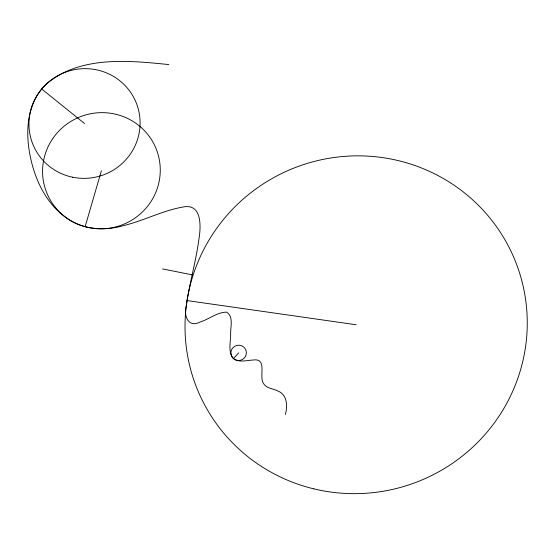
<?xml version="1.0" encoding="UTF-8"?>
<svg xmlns="http://www.w3.org/2000/svg" width="555" height="555" viewBox="0 0 555 555"><rect width="100%" height="100%" fill="white"/><g stroke="black" fill="none" stroke-linecap="round" stroke-linejoin="round"><path stroke-width="0.83" d="M285.388 414.474C287.712 406.288 287.282 394.765 278.104 391.095C273.171 388.458 266.025 388.562 263.195 383.012C259.019 375.797 267.434 357.836 253.122 360.029C246.698 360.313 239.177 362.824 233.475 358.641C227.744 351.919 230.686 342.102 230.658 334.068C230.346 327.096 233.87 316.35 226.53 312.139C216.963 312.222 209.166 319.222 200.258 321.962C188.318 328.317 183.455 315.878 186.314 305.916C189.359 283.369 195.998 261.474 198.954 238.914C201.014 226.523 202.152 202.873 182.678 207.077C162.261 210.727 143.69 220.772 123.578 225.607C103.785 231.421 81.113 229.555 64.498 216.54C46.419 202.811 35.902 181.367 30.955 159.632C25.024 134.053 25.96 103.376 46.252 84.145C79.837 55.618 128.087 60.398 168.852 64.581M85.116 226.724L101.412 170.732M233.468 358.641L238.622 352.862M187.049 300.574L356.137 324.751M162.546 268.911L192.162 274.843M41.701 89.008L84.533 123.508M236.694 360.299A7.777 7.645 -19.7 0 0 246.101 350.718A7.777 7.645 -19.7 0 0 233.079 347.562A7.777 7.645 -19.7 0 0 236.694 360.299M87.829 227.397A58.962 57.977 -19.7 0 0 157.8 153.492A58.962 57.977 -19.7 0 0 58.615 131.32A58.962 57.977 -19.7 0 0 87.829 227.397M72.684 177.218A55.68 54.744 -19.7 0 0 137.48 106.282A55.68 54.744 -19.7 0 0 43.436 87.017A55.68 54.744 -19.7 0 0 72.684 177.218M313.866 488.865A171.446 168.581 -19.7 0 0 520.874 277.306A171.446 168.581 -19.7 0 0 233.662 208.09A171.446 168.581 -19.7 0 0 313.866 488.865"/></g></svg>
